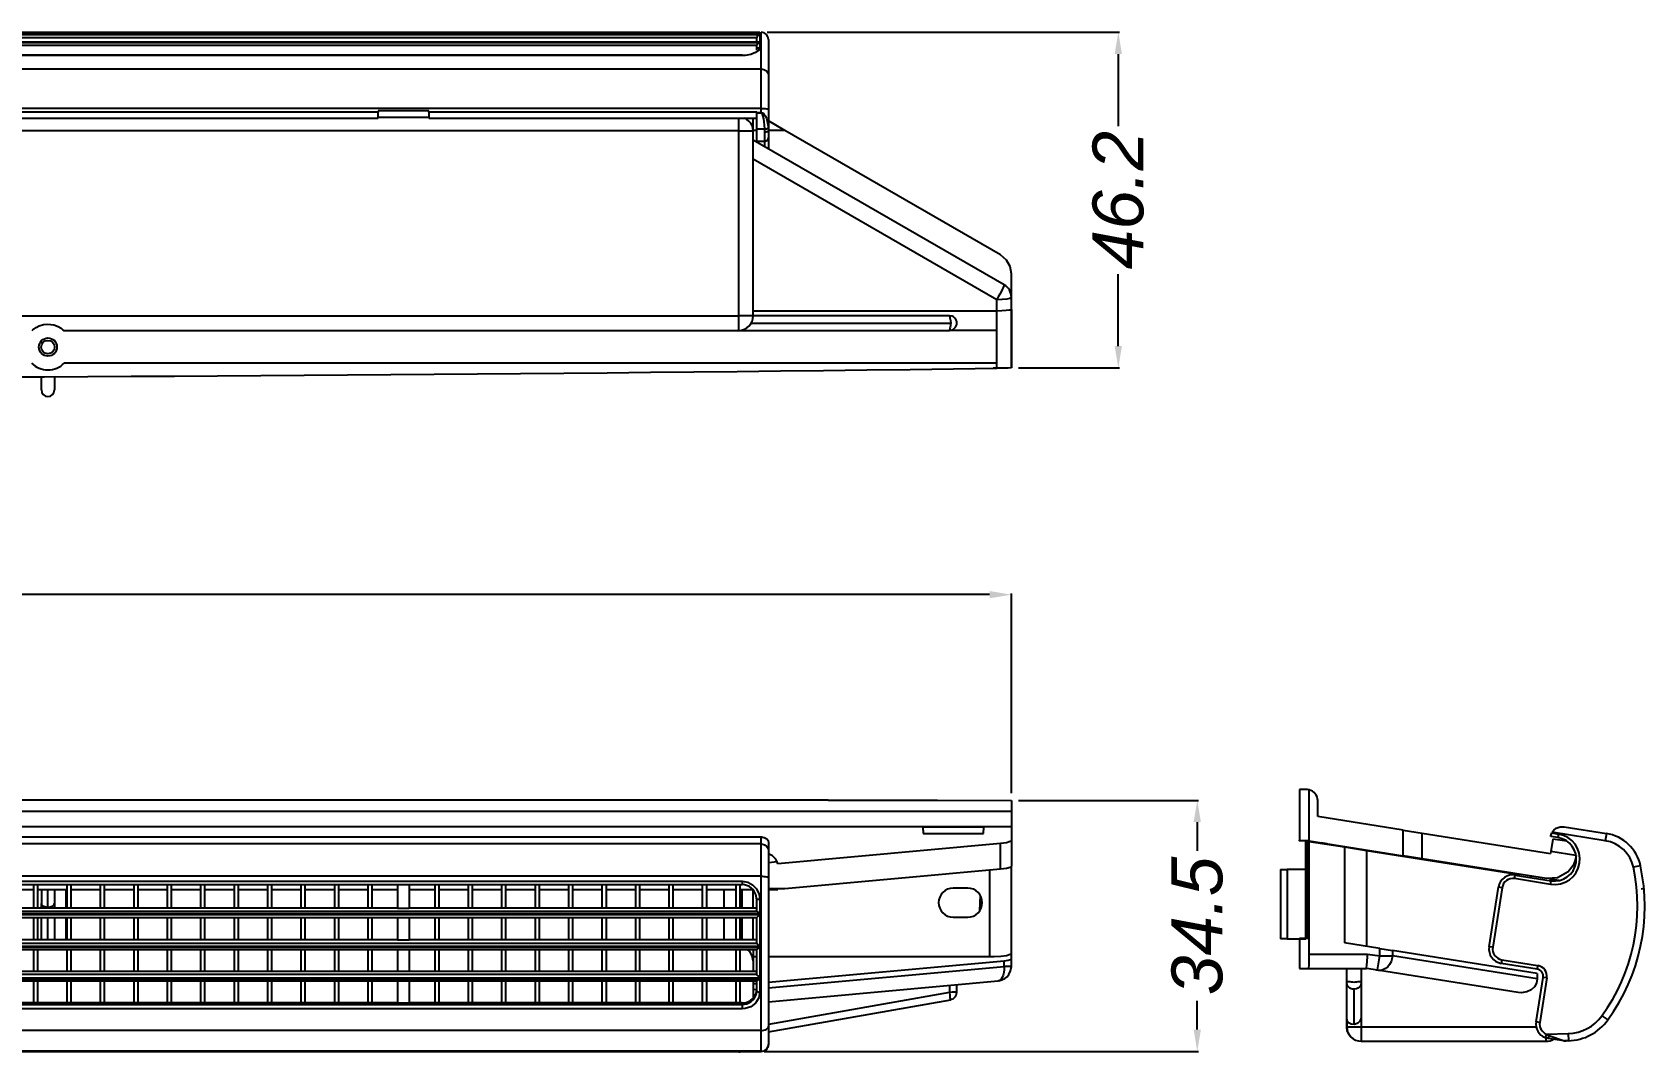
# Model space of a CAD drawing. Extents: x -4 to 468, y 40 to 278.
# Drawn here: x 246.4 to 468.2, y 40 to 180.1 of the extents above; entities that cross this region are included whole.
import ezdxf

# ---------------------------------------------------------------- set-up
doc = ezdxf.new("R2010")
doc.units = 0
doc.header["$MEASUREMENT"] = 0
doc.header["$PDSIZE"] = -1
doc.layers.get('0').update_dxf_attribs({"linetype": 'CONTINUOUS'})
doc.layers.get('DEFPOINTS').update_dxf_attribs({"linetype": 'CONTINUOUS'})
doc.styles.get("Standard").update_dxf_attribs({"font": 'ARIALI.TTF'})
doc.dimstyles.get("Standard").update_dxf_attribs({"dimtxt": 0.18, "dimasz": 0.18, "dimexe": 0.18, "dimexo": 0.0625, "dimgap": 0.09, "dimtad": 0, "dimtih": 1, "dimtoh": 1, "dimdec": 4, "dimzin": 0, "dimdsep": 46, "dimtxsty": 'Standard', "dimcen": 0.09, "dimadec": 0, "dimazin": 0, "dimtfac": 1, "dimtdec": 4, "dimtofl": 0, "dimtmove": 0, "dimatfit": 0, "dimfxl": 0, "dimtolj": 1, "dimtzin": 0, "dimarcsym": 0})

# ---------------------------------------------------------------- blocks, each defined once
blk = doc.blocks.new('*D0')
at = {"color": 0, "linetype": 'ByBlock'}
for p, q in [((-3.92, 75.52), (-3.92, 102.98)), ((-0.92, 102.8), (175.57, 102.8)), ((378.08, 102.8), (201.59, 102.8)), ((381.08, 75.52), (381.08, 102.98))]:
    blk.add_line(p, q, dxfattribs=at)
for points in [[(-0.92, 103.3), (-0.92, 102.3), (-3.92, 102.8)], [(378.08, 103.3), (378.08, 102.3), (381.08, 102.8)]]:
    blk.add_solid(points, dxfattribs=at)
at = {"layer": 'DEFPOINTS', "color": 0, "linetype": 'ByBlock'}
for p in [(-3.92, 102.8), (-3.92, 74.52), (381.08, 74.52)]:
    blk.add_point(p, dxfattribs=at)
at = {"color": 0, "linetype": 'ByBlock', "insert": (188.58, 102.8), "char_height": 7, "attachment_point": 5}
blk.add_mtext('\\A1;385.0', dxfattribs=at)
blk = doc.blocks.new('*D1')
at = {"color": 0, "linetype": 'ByBlock'}
for p, q in [((382.08, 74.52), (406.83, 74.52)), ((406.65, 71.52), (406.65, 67.58)), ((406.65, 42.99), (406.65, 46.93)), ((347.08, 39.99), (406.83, 39.99))]:
    blk.add_line(p, q, dxfattribs=at)
for points in [[(406.15, 71.52), (407.15, 71.52), (406.65, 74.52)], [(406.15, 42.99), (407.15, 42.99), (406.65, 39.99)]]:
    blk.add_solid(points, dxfattribs=at)
at = {"layer": 'DEFPOINTS', "color": 0, "linetype": 'ByBlock'}
for p in [(381.08, 74.52), (346.08, 39.99), (406.65, 39.99)]:
    blk.add_point(p, dxfattribs=at)
at = {"color": 0, "linetype": 'ByBlock', "insert": (406.65, 57.26), "char_height": 7, "attachment_point": 5, "rotation": 90}
blk.add_mtext('\\A1;34.5', dxfattribs=at)
blk = doc.blocks.new('*D2')
at = {"color": 0, "linetype": 'ByBlock'}
for p, q in [((347.48, 180.13), (395.97, 180.13)), ((395.79, 177.13), (395.79, 167.22)), ((395.79, 136.97), (395.79, 146.88)), ((382.08, 133.97), (395.97, 133.97))]:
    blk.add_line(p, q, dxfattribs=at)
for points in [[(395.79, 180.13), (396.29, 177.13), (395.29, 177.13)], [(395.79, 133.97), (396.29, 136.97), (395.29, 136.97)]]:
    blk.add_solid(points, dxfattribs=at)
at = {"layer": 'DEFPOINTS', "color": 0, "linetype": 'ByBlock'}
for p in [(346.48, 180.13), (381.08, 133.97)]:
    blk.add_point(p, dxfattribs=at)
at = {"color": 0, "linetype": 'ByBlock', "insert": (395.79, 157.05), "char_height": 7, "attachment_point": 5, "rotation": 90}
blk.add_mtext('\\A1;46.2', dxfattribs=at)

msp = doc.modelspace()

# ---------------------------------------------------------------- linework, layer by layer
at = {"color": 7, "linetype": 'Continuous'}
for p, q in [((346.48, 179.82), (30.68, 179.82)), ((30.68, 179.8), (346.48, 179.8)), ((30.72, 180.13), (346.48, 180.13)), ((346.48, 180.13), (346.48, 179.82)), ((346.48, 179.8), (346.48, 178.76)), ((346.68, 175.05), (346.68, 180.13)), ((346.48, 178.76), (30.68, 178.76)), ((30.68, 178.73), (346.48, 178.73)), ((346.35, 178.78), (30.8, 178.78)), ((346.09, 178.29), (31.07, 178.29)), ((346.08, 179.34), (31.08, 179.34)), ((346.08, 179.34), (346.08, 179.34)), ((346.08, 178.78), (346.08, 179.34)), ((346.08, 178.22), (346.09, 178.29)), ((346.08, 177.66), (346.08, 178.22)), ((346.48, 178.73), (346.48, 178.03)), ((347.68, 179.13), (347.68, 174.25)), ((344.08, 176.97), (33.08, 176.97)), ((344.08, 176.93), (33.08, 176.93)), ((344.08, 176.97), (344.08, 176.93)), ((346.68, 175.05), (30.48, 175.05)), ((346.68, 169.63), (346.68, 175.05)), ((347.68, 174.25), (347.68, 169.6)), ((347.68, 171.22), (347.68, 168.26)), ((346.68, 169.63), (30.48, 169.63)), ((293.98, 169.12), (192.08, 169.12)), ((300.98, 169.33), (293.98, 169.33)), ((293.98, 169.33), (293.98, 169.12)), ((293.98, 168.3), (293.98, 169.12)), ((300.98, 169.12), (300.98, 169.33)), ((346.08, 169.12), (300.98, 169.12)), ((300.98, 169.12), (300.98, 168.3)), ((346.08, 169.12), (346.08, 169.09)), ((346.08, 169.09), (346.68, 169.09)), ((346.08, 169), (346.08, 169.09)), ((346.68, 169), (346.08, 169)), ((346.08, 168.97), (346.08, 169)), ((346.08, 166.85), (346.08, 168.97)), ((346.68, 169.09), (346.68, 169.63)), ((346.68, 169), (346.68, 169.09)), ((347.68, 169.6), (347.68, 166.62)), ((343.58, 166.58), (33.58, 166.58)), ((192.08, 168.3), (293.98, 168.3)), ((293.98, 168.47), (300.98, 168.47)), ((300.98, 168.3), (346.08, 168.3)), ((343.58, 166.58), (343.58, 168.3)), ((343.58, 141.14), (343.58, 166.58)), ((343.58, 166.58), (345.58, 166.58)), ((345.58, 166.58), (345.58, 168.3)), ((345.58, 165.92), (345.58, 167.14)), ((346.08, 166.64), (345.58, 166.64)), ((345.58, 141.14), (345.58, 166.58)), ((346.08, 166.85), (347.17, 166.85)), ((346.08, 165.16), (346.08, 166.85)), ((347.18, 166.44), (347.17, 166.85)), ((347.18, 165.16), (347.18, 166.44)), ((347.66, 166.93), (347.68, 166.62)), ((349.91, 166.64), (347.68, 167.93)), ((347.68, 166.67), (347.68, 165.4)), ((349.91, 166.64), (347.68, 166.64)), ((347.68, 166.62), (347.68, 165.66)), ((379.58, 149.51), (349.91, 166.64)), ((345.58, 165.34), (380.08, 145.43)), ((346.08, 165.16), (347.18, 165.16)), ((346.08, 165.06), (346.08, 165.16)), ((347.18, 164.42), (347.18, 165.16)), ((347.68, 165.4), (347.68, 164.13)), ((345.58, 162.72), (379.08, 143.38)), ((381.08, 133.97), (381.08, 146.91)), ((379.08, 141.84), (379.08, 143.38)), ((381.05, 141.98), (381.08, 142)), ((381.08, 142), (381.08, 143.69)), ((381.08, 142), (381.08, 133.97)), ((33.58, 141.14), (343.58, 141.14)), ((345.58, 141.14), (343.58, 141.14)), ((343.58, 139.14), (343.58, 141.14)), ((345.31, 140.14), (372.75, 140.14)), ((345.58, 141.84), (379.08, 141.84)), ((372.58, 141.14), (345.58, 141.14)), ((379.08, 139.14), (379.08, 141.84)), ((250.73, 139.14), (343.58, 139.14)), ((343.58, 139.14), (372.58, 139.14)), ((379.08, 139.14), (372.58, 139.14)), ((379.08, 134.64), (379.08, 139.14)), ((379.08, 134.64), (250.83, 134.64)), ((381.08, 133.97), (378.58, 133.93)), ((379.08, 133.94), (379.08, 134.64)), ((247.68, 130.94), (247.68, 132.77)), ((249.48, 132.78), (249.48, 130.94)), ((420.71, 75.99), (420.71, 68.99)), ((421.71, 75.99), (420.71, 75.99)), ((422.03, 68.94), (422.03, 75.96)), ((355.91, 74.55), (21.25, 74.55)), ((381.08, 74.52), (381.08, 73.05)), ((423.21, 72.3), (423.21, 74.49)), ((-3.92, 73.05), (381.08, 73.05)), ((381.08, 73.05), (381.08, 70.86)), ((434.98, 70.44), (423.21, 72.3)), ((381.08, 70.86), (-3.92, 70.86)), ((346.87, 69.46), (30.29, 69.46)), ((346.68, 69.44), (30.48, 69.44)), ((346.68, 68.52), (346.68, 69.44)), ((368.9, 70.81), (368.95, 69.96)), ((377.29, 70.81), (368.9, 70.81)), ((368.95, 69.96), (377.25, 69.96)), ((377.25, 69.96), (377.29, 70.81)), ((381.08, 70.86), (381.08, 68.99)), ((381.08, 68.99), (381.08, 65.45)), ((420.71, 68.99), (421.54, 68.99)), ((421.54, 68.99), (421.54, 55.49)), ((421.57, 68.99), (421.71, 68.99)), ((421.57, 55.49), (421.57, 68.99)), ((421.71, 68.99), (421.8, 68.98)), ((421.8, 68.98), (421.8, 55.49)), ((421.82, 68.98), (421.98, 68.95)), ((421.82, 55.49), (421.82, 68.98)), ((421.98, 68.95), (421.98, 55.49)), ((422, 55.49), (422, 68.95)), ((422, 68.95), (422.03, 68.94)), ((422.01, 55.59), (422.01, 68.89)), ((422.01, 68.89), (422.03, 68.88)), ((422.03, 68.94), (434.98, 66.89)), ((422.03, 53.39), (422.03, 68.88)), ((422.03, 68.88), (426.91, 68.11)), ((434.98, 66.89), (434.98, 70.44)), ((434.98, 70.44), (437.57, 70.02)), ((437.57, 66.48), (437.57, 70.02)), ((437.57, 70.02), (455.25, 67.22)), ((456.25, 69.39), (455.26, 69.55)), ((455.56, 69.2), (455.29, 67.49)), ((455.42, 70.03), (456.33, 69.89)), ((462.76, 68.97), (455.47, 70.13)), ((457.49, 68.89), (455.56, 69.2)), ((456.33, 69.89), (456.25, 69.39)), ((457.09, 70.88), (462.92, 69.96)), ((462.92, 69.96), (462.76, 68.97)), ((346.68, 68.52), (30.48, 68.52)), ((346.68, 64.08), (346.68, 68.52)), ((347.68, 68.68), (347.68, 67.53)), ((347.68, 67.53), (347.68, 63.87)), ((379.58, 68.58), (348.96, 65.78)), ((379.58, 65.04), (379.58, 68.58)), ((424.51, 68.55), (423.7, 68.68)), ((426.91, 68.11), (426.91, 54.91)), ((426.91, 68.11), (429.91, 67.64)), ((429.91, 67.64), (429.91, 54.43)), ((429.91, 67.64), (450.92, 64.31)), ((437.57, 66.48), (434.98, 66.89)), ((455.29, 67.49), (455.25, 67.22)), ((458.69, 66.95), (455.29, 67.49)), ((348.89, 66.05), (347.68, 65.94)), ((348.96, 65.78), (348.89, 66.05)), ((379.58, 65.04), (349.91, 62.33)), ((378.08, 64.9), (378.08, 52.99)), ((381.08, 53.46), (381.08, 65.44)), ((418.11, 64.99), (418.11, 55.49)), ((418.11, 64.99), (419.01, 64.99)), ((419.01, 64.99), (419.01, 55.49)), ((421.54, 64.99), (419.01, 64.99)), ((454.7, 63.77), (437.57, 66.48)), ((467.6, 65.52), (466.62, 65.31)), ((346.68, 64.08), (30.48, 64.08)), ((33.08, 63.41), (344.08, 63.41)), ((33.08, 62.93), (344.08, 62.93)), ((242.58, 62.28), (246.58, 62.28)), ((246.58, 62.93), (246.58, 59.69)), ((247.18, 59.69), (247.18, 62.93)), ((247.18, 62.28), (251.18, 62.28)), ((247.68, 62.28), (247.68, 60.35)), ((248.58, 59.83), (248.58, 62.28)), ((249.48, 62.28), (249.48, 60.35)), ((251.08, 59.69), (251.08, 62.28)), ((251.18, 62.93), (251.18, 59.69)), ((251.78, 59.69), (251.78, 62.93)), ((251.78, 62.28), (255.78, 62.28)), ((255.78, 62.93), (255.78, 59.69)), ((256.38, 59.69), (256.38, 62.93)), ((256.38, 62.28), (260.38, 62.28)), ((260.38, 62.93), (260.38, 59.69)), ((260.98, 59.69), (260.98, 62.93)), ((260.98, 62.28), (264.98, 62.28)), ((264.98, 62.93), (264.98, 59.69)), ((265.58, 59.69), (265.58, 62.93)), ((265.58, 62.28), (269.58, 62.28)), ((269.58, 62.93), (269.58, 59.69)), ((270.18, 59.69), (270.18, 62.93)), ((270.18, 62.28), (274.18, 62.28)), ((274.18, 62.93), (274.18, 59.69)), ((274.78, 59.69), (274.78, 62.93)), ((274.78, 62.28), (278.78, 62.28)), ((278.78, 62.93), (278.78, 59.69)), ((279.38, 59.69), (279.38, 62.93)), ((279.38, 62.28), (283.38, 62.28)), ((283.38, 62.93), (283.38, 59.69)), ((283.98, 59.69), (283.98, 62.93)), ((283.98, 62.28), (287.98, 62.28)), ((287.98, 62.93), (287.98, 59.69)), ((288.58, 59.69), (288.58, 62.93)), ((288.58, 62.28), (292.58, 62.28)), ((292.58, 62.93), (292.58, 59.69)), ((293.18, 59.69), (293.18, 62.93)), ((293.18, 62.28), (296.68, 62.28)), ((296.68, 62.93), (296.68, 59.69)), ((298.28, 62.93), (298.28, 59.69)), ((298.28, 62.28), (301.78, 62.28)), ((301.78, 62.93), (301.78, 59.69)), ((302.38, 59.69), (302.38, 62.93)), ((302.38, 62.28), (306.38, 62.28)), ((306.38, 62.93), (306.38, 59.69)), ((306.98, 59.69), (306.98, 62.93)), ((306.98, 62.28), (310.98, 62.28)), ((310.98, 62.93), (310.98, 59.69)), ((311.58, 59.69), (311.58, 62.93)), ((311.58, 62.28), (315.58, 62.28)), ((315.58, 62.93), (315.58, 59.69)), ((316.18, 59.69), (316.18, 62.93)), ((316.18, 62.28), (320.18, 62.28)), ((320.18, 62.93), (320.18, 59.69)), ((320.78, 59.69), (320.78, 62.93)), ((320.78, 62.28), (324.78, 62.28)), ((324.78, 62.93), (324.78, 59.69)), ((325.38, 59.69), (325.38, 62.93)), ((325.38, 62.28), (329.38, 62.28)), ((329.38, 62.93), (329.38, 59.69)), ((329.98, 59.69), (329.98, 62.93)), ((329.98, 62.28), (333.98, 62.28)), ((333.98, 62.93), (333.98, 59.69)), ((334.58, 59.69), (334.58, 62.93)), ((334.58, 62.28), (338.58, 62.28)), ((338.58, 62.93), (338.58, 59.69)), ((339.18, 59.69), (339.18, 62.93)), ((339.18, 62.28), (343.18, 62.28)), ((341.58, 59.69), (341.58, 62.28)), ((343.18, 62.93), (343.18, 59.69)), ((343.78, 59.69), (343.78, 62.93)), ((343.78, 62.28), (343.85, 62.28)), ((343.85, 62.28), (345.51, 62.28)), ((344.08, 63.41), (344.08, 62.93)), ((344.08, 59.69), (344.08, 62.28)), ((345.58, 59.69), (345.58, 62.28)), ((346.68, 42.88), (346.68, 64.08)), ((347.68, 63.87), (347.68, 43.47)), ((347.68, 62.28), (348.96, 62.28)), ((347.68, 62.28), (347.68, 61.53)), ((375.08, 62.45), (373.08, 62.45)), ((446.79, 54.39), (448.08, 62.59)), ((448.58, 62.51), (447.28, 54.31)), ((448.58, 62.51), (448.08, 62.59)), ((450.29, 63.76), (450.37, 64.25)), ((455.23, 62.97), (450.29, 63.76)), ((450.37, 64.25), (455.31, 63.47)), ((450.92, 64.31), (450.97, 64.16)), ((452.51, 64.11), (452.51, 63.91)), ((455.17, 63.49), (455.21, 63.72)), ((456.41, 63.5), (455.2, 63.69)), ((455.23, 62.97), (455.31, 63.47)), ((468.08, 62.33), (467.69, 62.29)), ((247.68, 59.69), (247.68, 60.35)), ((249.48, 60.35), (249.48, 59.69)), ((346.08, 59.32), (346.08, 60.85)), ((346.48, 60.88), (346.48, 58.92)), ((347.68, 61.53), (347.68, 61.49)), ((376.8, 61.42), (376.69, 59.34)), ((346.48, 58.92), (30.68, 58.92)), ((30.68, 58.81), (346.48, 58.81)), ((31.07, 59.3), (346.09, 59.3)), ((31.08, 58.41), (346.08, 58.41)), ((246.58, 59.69), (242.58, 59.69)), ((247.18, 59.69), (246.58, 59.69)), ((246.58, 58.41), (246.58, 55.35)), ((251.18, 59.69), (247.18, 59.69)), ((247.18, 55.35), (247.18, 58.41)), ((247.68, 55.35), (247.68, 58.41)), ((248.58, 59.69), (248.58, 59.83)), ((248.58, 55.35), (248.58, 58.41)), ((249.48, 58.41), (249.48, 55.35)), ((251.08, 55.35), (251.08, 58.41)), ((251.78, 59.69), (251.18, 59.69)), ((251.18, 58.41), (251.18, 55.35)), ((255.78, 59.69), (251.78, 59.69)), ((251.78, 55.35), (251.78, 58.41)), ((256.38, 59.69), (255.78, 59.69)), ((255.78, 58.41), (255.78, 55.35)), ((260.38, 59.69), (256.38, 59.69)), ((256.38, 55.35), (256.38, 58.41)), ((260.98, 59.69), (260.38, 59.69)), ((260.38, 58.41), (260.38, 55.35)), ((264.98, 59.69), (260.98, 59.69)), ((260.98, 55.35), (260.98, 58.41)), ((265.58, 59.69), (264.98, 59.69)), ((264.98, 58.41), (264.98, 55.35)), ((269.58, 59.69), (265.58, 59.69)), ((265.58, 55.35), (265.58, 58.41)), ((270.18, 59.69), (269.58, 59.69)), ((269.58, 58.41), (269.58, 55.35)), ((274.18, 59.69), (270.18, 59.69)), ((270.18, 55.35), (270.18, 58.41)), ((274.78, 59.69), (274.18, 59.69)), ((274.18, 58.41), (274.18, 55.35)), ((278.78, 59.69), (274.78, 59.69)), ((274.78, 55.35), (274.78, 58.41)), ((279.38, 59.69), (278.78, 59.69)), ((278.78, 58.41), (278.78, 55.35)), ((283.38, 59.69), (279.38, 59.69)), ((279.38, 55.35), (279.38, 58.41)), ((283.98, 59.69), (283.38, 59.69)), ((283.38, 58.41), (283.38, 55.35)), ((287.98, 59.69), (283.98, 59.69)), ((283.98, 55.35), (283.98, 58.41)), ((288.58, 59.69), (287.98, 59.69)), ((287.98, 58.41), (287.98, 55.35)), ((292.58, 59.69), (288.58, 59.69)), ((288.58, 55.35), (288.58, 58.41)), ((293.18, 59.69), (292.58, 59.69)), ((292.58, 58.41), (292.58, 55.35)), ((296.68, 59.69), (293.18, 59.69)), ((293.18, 55.35), (293.18, 58.41)), ((296.68, 59.69), (298.28, 59.69)), ((296.68, 58.41), (296.68, 55.35)), ((301.78, 59.69), (298.28, 59.69)), ((298.28, 58.41), (298.28, 55.35)), ((302.38, 59.69), (301.78, 59.69)), ((301.78, 58.41), (301.78, 55.35)), ((306.38, 59.69), (302.38, 59.69)), ((302.38, 55.35), (302.38, 58.41)), ((306.98, 59.69), (306.38, 59.69)), ((306.38, 58.41), (306.38, 55.35)), ((310.98, 59.69), (306.98, 59.69)), ((306.98, 55.35), (306.98, 58.41)), ((311.58, 59.69), (310.98, 59.69)), ((310.98, 58.41), (310.98, 55.35)), ((315.58, 59.69), (311.58, 59.69)), ((311.58, 55.35), (311.58, 58.41)), ((316.18, 59.69), (315.58, 59.69)), ((315.58, 58.41), (315.58, 55.35)), ((320.18, 59.69), (316.18, 59.69)), ((316.18, 55.35), (316.18, 58.41)), ((320.78, 59.69), (320.18, 59.69)), ((320.18, 58.41), (320.18, 55.35)), ((324.78, 59.69), (320.78, 59.69)), ((320.78, 55.35), (320.78, 58.41)), ((325.38, 59.69), (324.78, 59.69)), ((324.78, 58.41), (324.78, 55.35)), ((329.38, 59.69), (325.38, 59.69)), ((325.38, 55.35), (325.38, 58.41)), ((329.98, 59.69), (329.38, 59.69)), ((329.38, 58.41), (329.38, 55.35)), ((333.98, 59.69), (329.98, 59.69)), ((329.98, 55.35), (329.98, 58.41)), ((334.58, 59.69), (333.98, 59.69)), ((333.98, 58.41), (333.98, 55.35)), ((338.58, 59.69), (334.58, 59.69)), ((334.58, 55.35), (334.58, 58.41)), ((339.18, 59.69), (338.58, 59.69)), ((338.58, 58.41), (338.58, 55.35)), ((343.18, 59.69), (339.18, 59.69)), ((339.18, 55.35), (339.18, 58.41)), ((341.58, 55.35), (341.58, 58.41)), ((343.78, 59.69), (343.18, 59.69)), ((343.18, 58.41), (343.18, 55.35)), ((346.08, 59.69), (343.78, 59.69)), ((343.78, 55.35), (343.78, 58.41)), ((344.08, 55.35), (344.08, 58.41)), ((345.58, 55.35), (345.58, 58.41)), ((346.09, 59.3), (346.08, 59.32)), ((346.08, 54.9), (346.08, 58.41)), ((346.48, 58.81), (346.48, 54.44)), ((373.08, 58.45), (375.08, 58.45)), ((419.01, 55.49), (418.11, 55.49)), ((419.01, 55.49), (421.54, 55.49)), ((420.71, 55.59), (422.01, 55.59)), ((420.71, 55.49), (420.71, 51.39)), ((421.54, 55.49), (421.57, 55.49)), ((421.8, 55.49), (421.82, 55.49)), ((421.98, 55.49), (422, 55.49)), ((346.48, 54.44), (30.68, 54.44)), ((30.68, 54.34), (346.48, 54.34)), ((31.07, 54), (346.09, 54)), ((31.08, 54.9), (346.08, 54.9)), ((246.58, 55.35), (242.58, 55.35)), ((247.18, 55.35), (246.58, 55.35)), ((246.58, 54), (246.58, 51)), ((251.18, 55.35), (247.18, 55.35)), ((247.18, 51), (247.18, 54)), ((251.78, 55.35), (251.18, 55.35)), ((251.18, 54), (251.18, 51)), ((255.78, 55.35), (251.78, 55.35)), ((251.78, 51), (251.78, 54)), ((256.38, 55.35), (255.78, 55.35)), ((255.78, 54), (255.78, 51)), ((260.38, 55.35), (256.38, 55.35)), ((256.38, 51), (256.38, 54)), ((260.98, 55.35), (260.38, 55.35)), ((260.38, 54), (260.38, 51)), ((264.98, 55.35), (260.98, 55.35)), ((260.98, 51), (260.98, 54)), ((265.58, 55.35), (264.98, 55.35)), ((264.98, 54), (264.98, 51)), ((269.58, 55.35), (265.58, 55.35)), ((265.58, 51), (265.58, 54)), ((270.18, 55.35), (269.58, 55.35)), ((269.58, 54), (269.58, 51)), ((274.18, 55.35), (270.18, 55.35)), ((270.18, 51), (270.18, 54)), ((274.78, 55.35), (274.18, 55.35)), ((274.18, 54), (274.18, 51)), ((278.78, 55.35), (274.78, 55.35)), ((274.78, 51), (274.78, 54)), ((279.38, 55.35), (278.78, 55.35)), ((278.78, 54), (278.78, 51)), ((283.38, 55.35), (279.38, 55.35)), ((279.38, 51), (279.38, 54)), ((283.98, 55.35), (283.38, 55.35)), ((283.38, 54), (283.38, 51)), ((287.98, 55.35), (283.98, 55.35)), ((283.98, 51), (283.98, 54)), ((288.58, 55.35), (287.98, 55.35)), ((287.98, 54), (287.98, 51)), ((292.58, 55.35), (288.58, 55.35)), ((288.58, 51), (288.58, 54)), ((293.18, 55.35), (292.58, 55.35)), ((292.58, 54), (292.58, 51)), ((296.68, 55.35), (293.18, 55.35)), ((293.18, 51), (293.18, 54)), ((296.68, 55.35), (298.28, 55.35)), ((296.68, 54), (296.68, 51)), ((301.78, 55.35), (298.28, 55.35)), ((298.28, 54), (298.28, 51)), ((302.38, 55.35), (301.78, 55.35)), ((301.78, 54), (301.78, 51)), ((306.38, 55.35), (302.38, 55.35)), ((302.38, 51), (302.38, 54)), ((306.98, 55.35), (306.38, 55.35)), ((306.38, 54), (306.38, 51)), ((310.98, 55.35), (306.98, 55.35)), ((306.98, 51), (306.98, 54)), ((311.58, 55.35), (310.98, 55.35)), ((310.98, 54), (310.98, 51)), ((315.58, 55.35), (311.58, 55.35)), ((311.58, 51), (311.58, 54)), ((316.18, 55.35), (315.58, 55.35)), ((315.58, 54), (315.58, 51)), ((320.18, 55.35), (316.18, 55.35)), ((316.18, 51), (316.18, 54)), ((320.78, 55.35), (320.18, 55.35)), ((320.18, 54), (320.18, 51)), ((324.78, 55.35), (320.78, 55.35)), ((320.78, 51), (320.78, 54)), ((325.38, 55.35), (324.78, 55.35)), ((324.78, 54), (324.78, 51)), ((329.38, 55.35), (325.38, 55.35)), ((325.38, 51), (325.38, 54)), ((329.98, 55.35), (329.38, 55.35)), ((329.38, 54), (329.38, 51)), ((333.98, 55.35), (329.98, 55.35)), ((329.98, 51), (329.98, 54)), ((334.58, 55.35), (333.98, 55.35)), ((333.98, 54), (333.98, 51)), ((338.58, 55.35), (334.58, 55.35)), ((334.58, 51), (334.58, 54)), ((339.18, 55.35), (338.58, 55.35)), ((338.58, 54), (338.58, 51)), ((343.18, 55.35), (339.18, 55.35)), ((339.18, 51), (339.18, 54)), ((343.78, 55.35), (343.18, 55.35)), ((343.18, 54), (343.18, 51)), ((346.08, 55.35), (343.78, 55.35)), ((343.78, 51), (343.78, 54)), ((345.58, 54), (345.58, 52.45)), ((346.08, 54.9), (346.08, 54.9)), ((346.08, 50.59), (346.08, 54.01)), ((346.48, 54.34), (346.48, 50.09)), ((381.08, 52.7), (381.08, 53.46)), ((422.03, 53.39), (430.06, 53.39)), ((431.76, 54.14), (426.91, 54.91)), ((430.04, 53.03), (430.06, 53.39)), ((430.06, 53.39), (431.76, 53.13)), ((431.76, 53.13), (431.76, 54.14)), ((431.76, 54.14), (433.49, 53.86)), ((433.49, 53.86), (433.49, 53.13)), ((453.41, 50.71), (433.49, 53.86)), ((447.28, 54.31), (446.79, 54.39)), ((346.08, 52.99), (345.58, 52.99)), ((345.58, 52.45), (345.58, 51)), ((378.08, 52.99), (347.68, 52.99)), ((380.08, 52.42), (347.68, 49.46)), ((347.68, 48.72), (380.08, 51.68)), ((380.08, 51.68), (380.08, 52.42)), ((381.08, 51.68), (380.08, 51.68)), ((380.96, 51.08), (381.08, 51.68)), ((381.08, 51.68), (381.08, 52.7)), ((420.71, 51.39), (422, 51.39)), ((422, 51.39), (422.71, 51.39)), ((422.71, 51.39), (427.21, 51.39)), ((427.21, 51.39), (429.91, 51.39)), ((427.21, 49.52), (427.21, 51.39)), ((427.21, 43.39), (427.21, 51.39)), ((429.21, 51.39), (429.21, 49.52)), ((431.44, 51.15), (429.91, 51.39)), ((431.25, 51.21), (431.81, 51.14)), ((431.44, 51.15), (431.45, 51.2)), ((431.8, 51.14), (431.44, 51.15)), ((450.78, 48.09), (431.44, 51.15)), ((431.45, 51.2), (431.76, 53.13)), ((431.76, 53.13), (433.49, 53.13)), ((453.41, 49.97), (433.49, 53.13)), ((448.53, 52.6), (448.45, 52.1)), ((453.39, 51.32), (448.45, 52.1)), ((448.53, 52.6), (453.46, 51.81)), ((453.46, 51.81), (453.39, 51.32)), ((346.48, 50.09), (30.68, 50.09)), ((30.68, 49.99), (346.48, 49.99)), ((31.05, 49.72), (346.1, 49.72)), ((31.08, 50.61), (346.08, 50.61)), ((246.58, 51), (242.58, 51)), ((247.18, 51), (246.58, 51)), ((246.58, 49.72), (246.58, 46.66)), ((251.18, 51), (247.18, 51)), ((247.18, 46.66), (247.18, 49.72)), ((251.78, 51), (251.18, 51)), ((251.18, 49.72), (251.18, 46.66)), ((255.78, 51), (251.78, 51)), ((251.78, 46.66), (251.78, 49.72)), ((256.38, 51), (255.78, 51)), ((255.78, 49.72), (255.78, 46.66)), ((260.38, 51), (256.38, 51)), ((256.38, 46.66), (256.38, 49.72)), ((260.98, 51), (260.38, 51)), ((260.38, 49.72), (260.38, 46.66)), ((264.98, 51), (260.98, 51)), ((260.98, 46.66), (260.98, 49.72)), ((265.58, 51), (264.98, 51)), ((264.98, 49.72), (264.98, 46.66)), ((269.58, 51), (265.58, 51)), ((265.58, 46.66), (265.58, 49.72)), ((270.18, 51), (269.58, 51)), ((269.58, 49.72), (269.58, 46.66)), ((274.18, 51), (270.18, 51)), ((270.18, 46.66), (270.18, 49.72)), ((274.78, 51), (274.18, 51)), ((274.18, 49.72), (274.18, 46.66)), ((278.78, 51), (274.78, 51)), ((274.78, 46.66), (274.78, 49.72)), ((279.38, 51), (278.78, 51)), ((278.78, 49.72), (278.78, 46.66)), ((283.38, 51), (279.38, 51)), ((279.38, 46.66), (279.38, 49.72)), ((283.98, 51), (283.38, 51)), ((283.38, 49.72), (283.38, 46.66)), ((287.98, 51), (283.98, 51)), ((283.98, 46.66), (283.98, 49.72)), ((288.58, 51), (287.98, 51)), ((287.98, 49.72), (287.98, 46.66)), ((292.58, 51), (288.58, 51)), ((288.58, 46.66), (288.58, 49.72)), ((293.18, 51), (292.58, 51)), ((292.58, 49.72), (292.58, 46.66)), ((296.68, 51), (293.18, 51)), ((293.18, 46.66), (293.18, 49.72)), ((298.28, 51), (296.68, 51)), ((296.68, 49.72), (296.68, 46.66)), ((301.78, 51), (298.28, 51)), ((298.28, 49.72), (298.28, 46.66)), ((302.38, 51), (301.78, 51)), ((301.78, 49.72), (301.78, 46.66)), ((306.38, 51), (302.38, 51)), ((302.38, 46.66), (302.38, 49.72)), ((306.98, 51), (306.38, 51)), ((306.38, 49.72), (306.38, 46.66)), ((310.98, 51), (306.98, 51)), ((306.98, 46.66), (306.98, 49.72)), ((311.58, 51), (310.98, 51)), ((310.98, 49.72), (310.98, 46.66)), ((315.58, 51), (311.58, 51)), ((311.58, 46.66), (311.58, 49.72)), ((316.18, 51), (315.58, 51)), ((315.58, 49.72), (315.58, 46.66)), ((320.18, 51), (316.18, 51)), ((316.18, 46.66), (316.18, 49.72)), ((320.78, 51), (320.18, 51)), ((320.18, 49.72), (320.18, 46.66)), ((324.78, 51), (320.78, 51)), ((320.78, 46.66), (320.78, 49.72)), ((325.38, 51), (324.78, 51)), ((324.78, 49.72), (324.78, 46.66)), ((329.38, 51), (325.38, 51)), ((325.38, 46.66), (325.38, 49.72)), ((329.98, 51), (329.38, 51)), ((329.38, 49.72), (329.38, 46.66)), ((333.98, 51), (329.98, 51)), ((329.98, 46.66), (329.98, 49.72)), ((334.58, 51), (333.98, 51)), ((333.98, 49.72), (333.98, 46.66)), ((338.58, 51), (334.58, 51)), ((334.58, 46.66), (334.58, 49.72)), ((339.18, 51), (338.58, 51)), ((338.58, 49.72), (338.58, 46.66)), ((343.18, 51), (339.18, 51)), ((339.18, 46.66), (339.18, 49.72)), ((343.78, 51), (343.18, 51)), ((343.18, 49.72), (343.18, 46.66)), ((346.08, 51), (343.78, 51)), ((343.78, 46.66), (343.78, 49.72)), ((345.58, 49.72), (345.58, 47.36)), ((346.08, 49.31), (345.58, 49.27)), ((346.08, 48.3), (346.08, 49.73)), ((346.48, 49.99), (346.48, 48.15)), ((347.68, 46.8), (379.26, 49.69)), ((372.58, 49.08), (372.58, 48.08)), ((373.58, 48.03), (373.58, 49.17)), ((427.21, 44.41), (427.21, 49.52)), ((429.21, 49.52), (429.21, 44.76)), ((453.25, 44.07), (454.22, 50.18)), ((453.41, 50.71), (453.41, 49.97)), ((454.71, 50.1), (453.74, 43.99)), ((454.71, 50.1), (454.22, 50.18)), ((246.58, 46.66), (242.58, 46.66)), ((247.18, 46.66), (246.58, 46.66)), ((251.18, 46.66), (247.18, 46.66)), ((251.78, 46.66), (251.18, 46.66)), ((255.78, 46.66), (251.78, 46.66)), ((256.38, 46.66), (255.78, 46.66)), ((260.38, 46.66), (256.38, 46.66)), ((260.98, 46.66), (260.38, 46.66)), ((264.98, 46.66), (260.98, 46.66)), ((265.58, 46.66), (264.98, 46.66)), ((269.58, 46.66), (265.58, 46.66)), ((270.18, 46.66), (269.58, 46.66)), ((274.18, 46.66), (270.18, 46.66)), ((274.78, 46.66), (274.18, 46.66)), ((278.78, 46.66), (274.78, 46.66)), ((279.38, 46.66), (278.78, 46.66)), ((283.38, 46.66), (279.38, 46.66)), ((283.98, 46.66), (283.38, 46.66)), ((287.98, 46.66), (283.98, 46.66)), ((288.58, 46.66), (287.98, 46.66)), ((292.58, 46.66), (288.58, 46.66)), ((293.18, 46.66), (292.58, 46.66)), ((296.68, 46.66), (293.18, 46.66)), ((296.68, 46.66), (298.28, 46.66)), ((301.78, 46.66), (298.28, 46.66)), ((302.38, 46.66), (301.78, 46.66)), ((306.38, 46.66), (302.38, 46.66)), ((306.98, 46.66), (306.38, 46.66)), ((310.98, 46.66), (306.98, 46.66)), ((311.58, 46.66), (310.98, 46.66)), ((315.58, 46.66), (311.58, 46.66)), ((316.18, 46.66), (315.58, 46.66)), ((320.18, 46.66), (316.18, 46.66)), ((320.78, 46.66), (320.18, 46.66)), ((324.78, 46.66), (320.78, 46.66)), ((325.38, 46.66), (324.78, 46.66)), ((329.38, 46.66), (325.38, 46.66)), ((329.98, 46.66), (329.38, 46.66)), ((333.98, 46.66), (329.98, 46.66)), ((334.58, 46.66), (333.98, 46.66)), ((338.58, 46.66), (334.58, 46.66)), ((339.18, 46.66), (338.58, 46.66)), ((343.18, 46.66), (339.18, 46.66)), ((343.78, 46.66), (343.18, 46.66)), ((344.08, 46.66), (343.78, 46.66)), ((344.08, 46.44), (344.08, 46.66)), ((345.58, 48.53), (346.08, 48.57)), ((372.58, 48.08), (347.68, 43.69)), ((347.68, 42.67), (372.75, 47.1)), ((428.21, 43.7), (428.21, 48.54)), ((33.08, 46.44), (344.08, 46.44)), ((344.08, 45.85), (33.08, 45.85)), ((344.08, 46.44), (344.08, 45.85)), ((427.21, 44.41), (427.21, 43.39)), ((429.21, 44.76), (429.21, 43.39)), ((462.31, 44.91), (463.12, 44.32)), ((346.68, 42.88), (30.48, 42.88)), ((346.68, 40.01), (346.68, 42.88)), ((347.68, 43.47), (347.68, 41.01)), ((427.21, 43.39), (429.21, 43.39)), ((429.21, 43.39), (429.21, 41.39)), ((429.21, 43.39), (453.26, 43.39)), ((453.74, 43.99), (453.25, 44.07)), ((454.68, 42.36), (454.5, 41.9)), ((454.68, 42.36), (457.66, 42.45)), ((454.68, 42.36), (454.99, 42.18)), ((454.99, 42.18), (457.16, 41.44)), ((457.66, 42.45), (457.69, 41.45)), ((346.68, 40.01), (30.48, 40.01)), ((343.58, 39.95), (33.58, 39.95)), ((192.08, 40), (293.98, 40)), ((293.98, 40), (192.08, 40)), ((293.98, 40), (293.98, 40)), ((300.98, 40), (293.98, 40)), ((293.98, 40), (293.98, 40)), ((300.98, 40), (346.08, 39.99)), ((346.08, 39.99), (300.98, 40)), ((300.98, 40), (300.98, 40)), ((300.98, 40), (300.98, 40)), ((343.58, 39.95), (343.58, 40)), ((346.08, 39.99), (346.68, 39.99)), ((346.08, 39.99), (346.68, 39.99)), ((346.08, 39.99), (346.08, 39.99)), ((346.08, 39.99), (346.08, 39.99)), ((346.68, 39.99), (346.68, 40.01)), ((346.68, 39.99), (346.68, 39.99)), ((347.66, 40.74), (347.68, 40.92)), ((347.68, 41.01), (347.68, 40.92)), ((429.21, 41.39), (454.64, 41.39)), ((454.91, 41.78), (454.5, 41.9)), ((454.64, 41.39), (454.64, 41.83)), ((457.06, 41.44), (454.91, 41.78)), ((457.69, 41.45), (457.16, 41.44)), ((457.19, 41.44), (457.16, 41.44)), ((457.19, 41.44), (457.39, 41.44))]:
    msp.add_line(p, q, dxfattribs=at)
at = {"color": 7, "linetype": 'Continuous', "flags": 128}
for points in [[(346.48, 179.8), (346.48, 179.8), (346.35, 179.76), (346.21, 179.66), (346.13, 179.55), (346.09, 179.45), (346.08, 179.34)], [(346.18, 179.98), (346.13, 179.92), (346.09, 179.83), (346.09, 179.82)], [(346.42, 179.82), (346.48, 179.82), (346.48, 179.82)], [(346.48, 178.03), (346.33, 177.68), (345.9, 177.34), (345.25, 177.08), (344.47, 176.94), (344.08, 176.93)], [(346.08, 177.66), (346.09, 177.73), (346.11, 177.8), (346.15, 177.86), (346.2, 177.92), (346.26, 177.97), (346.33, 178), (346.4, 178.02), (346.48, 178.03)], [(346.09, 178.29), (346.12, 178.4), (346.18, 178.5), (346.3, 178.63), (346.48, 178.73), (346.48, 178.73)], [(346.48, 178.76), (346.48, 178.76), (346.35, 178.78)], [(346.68, 175.05), (346.87, 175.04), (347.06, 174.99), (347.23, 174.92), (347.39, 174.82), (347.51, 174.7), (347.6, 174.56), (347.66, 174.4), (347.68, 174.25)], [(346.68, 169.63), (346.87, 169.63), (347.06, 169.63), (347.23, 169.63), (347.39, 169.62), (347.51, 169.62), (347.6, 169.61), (347.66, 169.61), (347.68, 169.6)], [(346.68, 169.09), (346.87, 169.04), (347.06, 168.89), (347.24, 168.64), (347.39, 168.31), (347.51, 167.9), (347.61, 167.44), (347.66, 166.93)], [(347.17, 166.85), (347.14, 167.35), (347.1, 167.81), (347.03, 168.22), (346.96, 168.55), (346.87, 168.8), (346.78, 168.95), (346.68, 169)], [(345.58, 166.58), (345.54, 166.94), (345.43, 167.3), (345.24, 167.63), (344.99, 167.91), (344.69, 168.15), (344.4, 168.3)], [(347.17, 166.85), (347.26, 166.85), (347.34, 166.86), (347.42, 166.87), (347.49, 166.88), (347.55, 166.89), (347.6, 166.9), (347.64, 166.92), (347.66, 166.93)], [(347.18, 166.44), (347.28, 166.44), (347.37, 166.45), (347.46, 166.47), (347.53, 166.49), (347.59, 166.52), (347.64, 166.55), (347.67, 166.58), (347.68, 166.62)], [(347.57, 165.35), (347.59, 165.36), (347.64, 165.37), (347.67, 165.39), (347.68, 165.4)], [(381.08, 146.91), (380.91, 147.92), (380.41, 148.8), (379.58, 149.51)], [(380.08, 145.43), (380.09, 145.37), (380.05, 145.24), (379.96, 145.04), (379.84, 144.77), (379.68, 144.46), (379.5, 144.12), (379.29, 143.75), (379.08, 143.38)], [(379.08, 143.38), (379.84, 143.41), (380.49, 143.47), (380.93, 143.57), (381.08, 143.69)], [(379.08, 141.84), (379.76, 141.88), (380.36, 141.91), (380.8, 141.95), (381.05, 141.98)], [(246.43, 139.14), (246.49, 139.2), (246.67, 139.35), (246.96, 139.55), (247.38, 139.76), (247.97, 139.93), (248.58, 139.99), (249.39, 139.89), (250.01, 139.65), (250.4, 139.42), (250.65, 139.22), (250.73, 139.15), (250.73, 139.14)], [(372.58, 141.14), (372.6, 141.08), (372.61, 140.99), (372.64, 140.86), (372.67, 140.69), (372.7, 140.5), (372.75, 140.14)], [(373.58, 140.14), (373.56, 140.34), (373.5, 140.53), (373.41, 140.7), (373.28, 140.86), (373.13, 140.98), (372.96, 141.07), (372.58, 141.14)], [(372.75, 140.14), (372.72, 139.95), (372.69, 139.76), (372.66, 139.59), (372.63, 139.43), (372.61, 139.31), (372.59, 139.22), (372.58, 139.14)], [(372.58, 139.14), (372.96, 139.22), (373.13, 139.31), (373.28, 139.43), (373.41, 139.59), (373.5, 139.76), (373.56, 139.95), (373.58, 140.14)], [(381.08, 133.97), (380.97, 133.97), (380.64, 133.96), (380.14, 133.96), (379.76, 133.95), (379.08, 133.94)], [(422.03, 75.96), (421.99, 75.97), (421.83, 75.99), (421.71, 75.99)], [(355.91, 74.55), (358.91, 74.55), (370.91, 74.54), (381.08, 74.52)], [(346.68, 69.44), (346.68, 69.44), (347.1, 69.43), (347.45, 69.24), (347.63, 68.98), (347.68, 68.68)], [(381.08, 68.99), (380.91, 68.84), (380.41, 68.69), (379.58, 68.58)], [(455.26, 69.55), (455.27, 69.58), (455.28, 69.66), (455.31, 69.78), (455.37, 69.92), (455.42, 70.03)], [(455.47, 70.13), (455.7, 70.42), (456.03, 70.68), (456.54, 70.87), (457.09, 70.88), (457.09, 70.88)], [(346.68, 68.52), (346.87, 68.5), (347.06, 68.44), (347.23, 68.35), (347.39, 68.23), (347.51, 68.08), (347.6, 67.91), (347.66, 67.72), (347.68, 67.53)], [(348.89, 66.05), (348.69, 66.45), (348.25, 66.89), (347.68, 67.17)], [(458.74, 66.95), (458.62, 66.29), (458.33, 65.56), (457.66, 64.69), (456.21, 63.86), (454.7, 63.77)], [(381.08, 65.45), (380.91, 65.29), (380.41, 65.15), (379.58, 65.04)], [(344.08, 63.41), (344.83, 63.28), (345.5, 62.91), (346.04, 62.34), (346.39, 61.58), (346.48, 60.88)], [(346.08, 60.85), (345.96, 61.57), (345.6, 62.2), (345.05, 62.68), (344.4, 62.91), (344.08, 62.94)], [(346.68, 64.08), (346.87, 64.08), (347.06, 64.07), (347.23, 64.05), (347.39, 64.02), (347.51, 63.99), (347.6, 63.95), (347.66, 63.91), (347.68, 63.87)], [(349.91, 62.33), (347.94, 62.33), (347.68, 62.38)], [(247.68, 60.35), (247.72, 60.18), (247.88, 60.01), (248.15, 59.9), (248.29, 59.86), (248.35, 59.85), (248.37, 59.84), (248.39, 59.84), (248.39, 59.84), (248.4, 59.84), (248.4, 59.84), (248.4, 59.84), (248.4, 59.84), (248.4, 59.84), (248.4, 59.84), (248.4, 59.84), (248.4, 59.84), (248.4, 59.84), (248.4, 59.84), (248.58, 59.83)], [(248.58, 59.83), (248.67, 59.83), (248.71, 59.83), (248.74, 59.83), (248.75, 59.83), (248.75, 59.83), (248.76, 59.83), (248.76, 59.83), (248.76, 59.83), (248.76, 59.83), (248.76, 59.83), (248.76, 59.83), (248.76, 59.83), (248.76, 59.83), (248.76, 59.83), (248.76, 59.83), (249.04, 59.9), (249.27, 60.01), (249.43, 60.2), (249.48, 60.35)], [(346.48, 60.88), (346.4, 60.88), (346.33, 60.88), (346.26, 60.88), (346.2, 60.87), (346.15, 60.87), (346.11, 60.86), (346.09, 60.86), (346.08, 60.85)], [(346.48, 58.81), (346.48, 58.81), (346.34, 58.68), (346.21, 58.54), (346.13, 58.46), (346.09, 58.42), (346.08, 58.41)], [(346.09, 59.3), (346.12, 59.27), (346.18, 59.21), (346.3, 59.1), (346.48, 58.92), (346.48, 58.92)], [(345.58, 52.45), (345.45, 53.16), (345.11, 53.74), (344.8, 54)], [(346.08, 54.9), (346.09, 54.87), (346.13, 54.82), (346.21, 54.72), (346.35, 54.57), (346.48, 54.44), (346.48, 54.44)], [(346.48, 54.34), (346.48, 54.34), (346.35, 54.22), (346.21, 54.09), (346.13, 54.03), (346.09, 54.01), (346.09, 54.01)], [(381.08, 53.46), (380.91, 53.31), (380.41, 53.16), (379.64, 53.06), (378.7, 53), (378.08, 52.99)], [(422, 51.39), (422.01, 51.51), (422.02, 51.85), (422.03, 52.35), (422.03, 52.98), (422.03, 53.39)], [(380.08, 51.68), (380.09, 51.26), (380.05, 50.86), (379.96, 50.49), (379.84, 50.18), (379.68, 49.94), (379.5, 49.77), (379.37, 49.71)], [(379.37, 49.71), (379.79, 49.82), (380.17, 50.01), (380.49, 50.27), (380.73, 50.56), (380.96, 51.07)], [(381.08, 52.7), (380.96, 52.59), (380.63, 52.5), (380.08, 52.42)], [(429.91, 51.39), (429.94, 51.51), (429.98, 51.86), (430.01, 52.38), (430.04, 53.03)], [(433.49, 53.13), (433.43, 52.7), (433.3, 52.3), (433.1, 51.93), (432.84, 51.62), (432.52, 51.38), (432.18, 51.22), (431.81, 51.14), (431.8, 51.14)], [(346.48, 50.09), (346.48, 50.09), (346.34, 50.22), (346.21, 50.38), (346.13, 50.48), (346.09, 50.55), (346.08, 50.59)], [(346.1, 49.72), (346.12, 49.72), (346.18, 49.75), (346.3, 49.83), (346.48, 49.99), (346.48, 49.99)], [(379.37, 49.71), (379.29, 49.7), (379.26, 49.69)], [(427.21, 49.52), (427.28, 49.57), (427.37, 49.59), (427.5, 49.59), (427.65, 49.59), (427.82, 49.57), (428.01, 49.55), (428.21, 49.52)], [(428.21, 48.54), (428.01, 48.55), (427.82, 48.6), (427.65, 48.69), (427.5, 48.82), (427.37, 48.97), (427.28, 49.14), (427.21, 49.52)], [(428.21, 49.52), (428.4, 49.55), (428.59, 49.57), (428.77, 49.59), (428.92, 49.59), (429.04, 49.59), (429.13, 49.57), (429.21, 49.52)], [(429.21, 49.52), (429.14, 49.17), (429.05, 48.99), (428.92, 48.82), (428.75, 48.69), (428.57, 48.6), (428.21, 48.54)], [(453.41, 49.97), (453.31, 49.39), (453.02, 48.87), (452.57, 48.46), (451.97, 48.17), (451.21, 48.05), (450.78, 48.09)], [(344.08, 46.66), (344.47, 46.69), (344.84, 46.81), (345.19, 46.99), (345.49, 47.23), (345.74, 47.53), (345.93, 47.88), (346.04, 48.25), (346.08, 48.63)], [(344.08, 46.44), (344.7, 46.53), (345.26, 46.8), (345.71, 47.21), (346, 47.78), (346.08, 48.3)], [(346.48, 48.15), (346.33, 47.35), (345.9, 46.65), (345.25, 46.14), (344.47, 45.88), (344.08, 45.85)], [(346.08, 48.3), (346.09, 48.27), (346.11, 48.24), (346.15, 48.22), (346.2, 48.19), (346.26, 48.17), (346.33, 48.16), (346.4, 48.15), (346.48, 48.15)], [(373.58, 48.08), (373.56, 48.11), (373.5, 48.13), (373.41, 48.14), (373.28, 48.15), (373.13, 48.14), (372.96, 48.13), (372.58, 48.08)], [(372.58, 48.08), (372.6, 47.73), (372.61, 47.55), (372.64, 47.38), (372.67, 47.24), (372.7, 47.15), (372.75, 47.1)], [(372.75, 47.1), (372.72, 47.11), (372.69, 47.16)], [(372.7, 47.15), (372.91, 47.17), (373.06, 47.24), (373.18, 47.34), (373.29, 47.45), (373.38, 47.57), (373.49, 47.73), (373.55, 47.91), (373.56, 48.11)], [(428.21, 43.7), (427.8, 43.73), (427.45, 43.92), (427.29, 44.11), (427.21, 44.41)], [(429.21, 44.76), (429.15, 44.42), (428.98, 44.12), (428.73, 43.88), (428.43, 43.74), (428.21, 43.7)], [(346.68, 42.88), (346.87, 42.89), (347.06, 42.93), (347.23, 42.98), (347.39, 43.05), (347.51, 43.14), (347.6, 43.24), (347.66, 43.35), (347.68, 43.47)], [(428.06, 41.76), (427.95, 41.84), (427.71, 42.06), (427.48, 42.38), (427.28, 42.84), (427.21, 43.32), (427.21, 43.39)], [(454.99, 42.18), (454.98, 42.1), (454.97, 42.02), (454.95, 41.95), (454.94, 41.89), (454.93, 41.85), (454.92, 41.81), (454.92, 41.79), (454.91, 41.78)], [(346.68, 40.01), (346.87, 40.03), (347.06, 40.09), (347.23, 40.18), (347.39, 40.3), (347.51, 40.46), (347.6, 40.63), (347.66, 40.82), (347.68, 41.01)], [(346.68, 39.99), (346.87, 40.01), (347.06, 40.07), (347.24, 40.15), (347.39, 40.27), (347.51, 40.41), (347.61, 40.57), (347.66, 40.74)]]:
    msp.add_lwpolyline(points, dxfattribs=at)
at = {"color": 7, "linetype": 'Continuous'}
for radius in [1.25, 0.925]:
    msp.add_circle((248.58, 136.84), radius, dxfattribs=at)
for centre, radius, start, end in [((346.68, 179.13), 1, 0, 90), ((347.18, 165.66), 0.5, 270, 360), ((379.08, 143.69), 2, 0, 60), ((343.58, 141.14), 2, 270, 360), ((188.58, 14132.64), 14000, 269.220344, 270.779656), ((248.58, 136.84), 3.15, 224.2998, 315.7002), ((248.58, 130.94), 0.9, 180, 360), ((421.71, 74.49), 1.5, 0, 77.5454), ((455.78, 66.43), 3.5, 261, 81), ((455.78, 66.43), 3, 261, 81), ((456.84, 69.3), 1.6, 148.9757, 152.79), ((462.03, 64.33), 4.7, 12.1002, 81), ((462.03, 64.33), 5.7, 12.1002, 81), ((441.59, 59.95), 25.6, 324.024, 12.1002), ((441.59, 59.95), 26.6, 324.024, 12.1002), ((373.08, 60.45), 2, 90, 270), ((375.08, 60.45), 2, 270, 90), ((450.06, 62.28), 2, 81, 171), ((450.06, 62.28), 1.5, 81, 171), ((448.76, 54.08), 2, 171, 261), ((448.76, 54.08), 1.5, 171, 261), ((453.23, 50.33), 1, 351, 81), ((453.23, 50.33), 1.5, 351, 81), ((457.48, 48.41), 5.96, 271.7454, 324.024), ((429.21, 43.39), 2, 180, 270), ((455.23, 43.76), 2, 171, 248.6384), ((455.23, 43.76), 1.5, 171, 248.6384), ((457.48, 48.41), 6.96, 271.7454, 324.024), ((343.58, 41.95), 2, 270, 281.9775), ((454.64, 43.39), 2, 270, 300.3036), ((457.14, 41.94), 0.5, 261, 271.7454)]:
    msp.add_arc(centre, radius, start, end, dxfattribs=at)
at = {"color": 255}
msp.add_point((420.71, 68.99), dxfattribs=at)

# ---------------------------------------------------------------- dimensions: what is measured, and where the dimension line sits
at = {"linetype": 'Continuous'}
dim = msp.add_linear_dim(base=(395.79, 180.13), p1=(381.08, 133.97), p2=(346.48, 180.13), angle=90, dimstyle='Standard', override={"dimtxt": 7, "dimasz": 3, "dimexo": 1, "dimgap": 1, "dimtih": 0, "dimtoh": 0, "dimdec": 1, "dimdle": 1, "dimtdec": 1, "dimatfit": 3}, dxfattribs=at)
dim.commit()
dim.dimension.update_dxf_attribs({"geometry": '*D2', "text_midpoint": (395.79, 157.05), "text_rotation": 90})
dim = msp.add_linear_dim(base=(-3.92, 102.8), p1=(381.08, 74.52), p2=(-3.92, 74.52), dimstyle='Standard', override={"dimtxt": 7, "dimasz": 3, "dimexo": 1, "dimgap": 1, "dimtih": 0, "dimtoh": 0, "dimdec": 1, "dimdle": 1, "dimtdec": 1, "dimatfit": 3}, dxfattribs=at)
dim.commit()
dim.dimension.update_dxf_attribs({"geometry": '*D0', "text_midpoint": (188.58, 102.8)})
dim = msp.add_linear_dim(base=(406.65, 39.99), p1=(381.08, 74.52), p2=(346.08, 39.99), angle=90, dimstyle='Standard', override={"dimtxt": 7, "dimasz": 3, "dimexo": 1, "dimgap": 1, "dimtih": 0, "dimtoh": 0, "dimdec": 1, "dimdle": 1, "dimtdec": 1, "dimatfit": 3}, dxfattribs=at)
dim.commit()
dim.dimension.update_dxf_attribs({"geometry": '*D1', "text_midpoint": (406.65, 57.26)})

doc.saveas('drawing.dxf')
